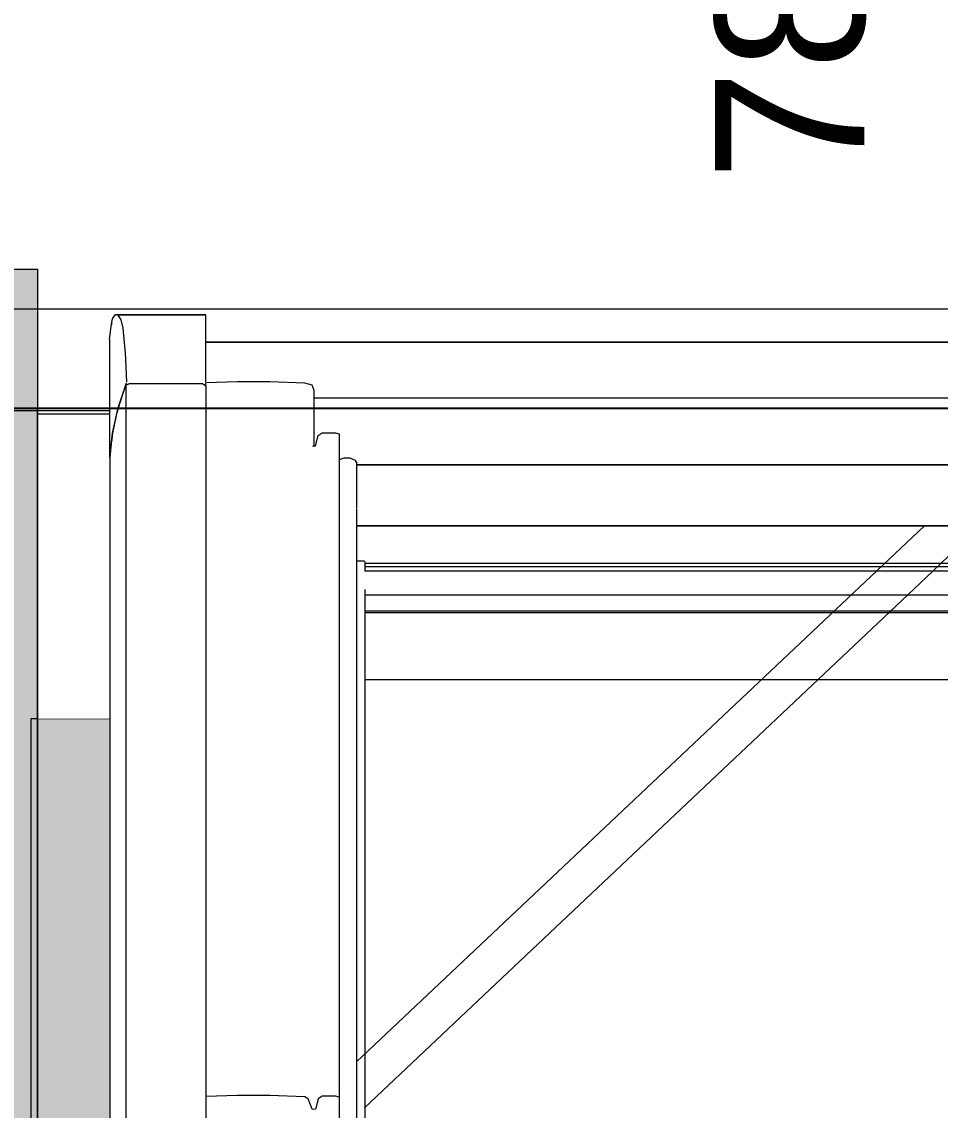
# Model space of a CAD drawing. Header units: metres. Extents: x -3 to 171, y -23 to 41.
# Drawn here: x 16.197 to 16.659, y -0.353 to 0.194 of the extents above; entities that cross this region are included whole.
import ezdxf

# ---------------------------------------------------------------- set-up
doc = ezdxf.new("R2010")
doc.units = ezdxf.units.M
doc.header["$MEASUREMENT"] = 0
doc.set_wipeout_variables(frame=1)
doc.linetypes.add('Achse', pattern=[0.004, 0.002, -0.001, 0, -0.001])
doc.linetypes.add('Wipeout_Contour', pattern=[1, 0, -1])
for name, color, linetype in [('5._2.DG PP STG1_1_000 Achsraster', 7, 'Continuous'), ('5._2.DG PP STG1_1_165 Fassadengestaltung Bänder', 7, 'Continuous'), ('5._2.DG PP STG1_1_310 Dachkonstruktion massiv', 7, 'Continuous'), ('5._2.DG PP STG1_1_325 Dachfenster', 7, 'Continuous'), ('5._2.DG PP STG1_1_330 Dachaufbau', 7, 'Continuous'), ('5._2.DG PP STG1_1_Neubau_840 Baulinien', 7, 'Continuous')]:
    doc.layers.add(name, color=color, linetype=linetype)
doc.styles.add('ERSTELLTER_STIL_2', font='')
doc.styles.get('ERSTELLTER_STIL_2').set_extended_font_data('Eurostile')
doc.linetypes.add('Grenze Grundstück', pattern='A,0,[2,415_260415_PP_VA_1_8 2 DG1.Shx,S=0.00031746,R=0,X=0,Y=0],-0.04,0', length=0.04)

msp = doc.modelspace()

# ---------------------------------------------------------------- hatches: boundary and pattern name
at = {"layer": '5._2.DG PP STG1_1_325 Dachfenster', "linetype": 'Continuous', "lineweight": 0, "true_color": 0x000000}
msp.add_hatch(color=18, dxfattribs=at).paths.add_polyline_path([(16.20185, -0.77449), (16.23922, -0.77449), (16.23922, -0.71563), (16.23922, -0.71356), (16.23922, -0.70317), (16.23925, -0.63009), (16.23925, -0.62241), (16.23925, -0.61412), (16.24055, -0.60021), (16.24115, -0.59706), (16.24135, -0.59516), (16.24135, -0.15614), (16.20185, -0.15614)])

# ---------------------------------------------------------------- linework, layer by layer
at = {"layer": '5._2.DG PP STG1_1_000 Achsraster', "color": 5, "linetype": 'Achse', "lineweight": 0, "ltscale": 1000}
msp.add_line((-1.5, 0), (21, 0), dxfattribs=at)
at = {"layer": '5._2.DG PP STG1_1_165 Fassadengestaltung Bänder', "color": 7, "linetype": 'Continuous', "lineweight": 18, "ltscale": 1000, "flags": 128}
for points in [[(16.03, 0.05), (18.51938, 0.05)], [(18.985, 0), (15.98, 0)]]:
    msp.add_lwpolyline(points, dxfattribs=at)
at = {"layer": '5._2.DG PP STG1_1_310 Dachkonstruktion massiv', "color": 7, "linetype": 'Continuous', "lineweight": 18, "ltscale": 1000, "flags": 128}
for points in [[(15.325, 0), (16.20486, 0)], [(16.20486, 0), (16.20486, -0.84556)]]:
    msp.add_lwpolyline(points, dxfattribs=at)
at = {"layer": '5._2.DG PP STG1_1_325 Dachfenster', "color": 7, "linetype": 'Continuous', "lineweight": 13, "ltscale": 1000, "true_color": 0xf4f4f4, "flags": 128}
for points in [[(16.20185, -0.15614), (16.24135, -0.15614)], [(16.20185, -0.77449), (16.20185, -0.15614)]]:
    msp.add_lwpolyline(points, dxfattribs=at)
at = {"layer": '5._2.DG PP STG1_1_330 Dachaufbau', "color": 7, "linetype": 'Continuous', "lineweight": 18, "ltscale": 1000, "flags": 128}
msp.add_lwpolyline([(15.195, 0.07), (16.205, 0.07)], dxfattribs=at)
at = {"layer": '5._2.DG PP STG1_1_Neubau_840 Baulinien', "color": 76, "linetype": 'Grenze Grundstück', "lineweight": 13, "ltscale": 1000, "true_color": 0x3f7f02, "flags": 128}
msp.add_lwpolyline([(0.06116, -22.52309), (0.05639, -12.20308), (0.00004, -0.00023), (18.98502, -0.00125), (18.95804, -11.44515), (18.90003, -19.56736), (18.88711, -22.52309)], dxfattribs=at)

# ---------------------------------------------------------------- texts
at = {"layer": '5._2.DG PP STG1_1_325 Dachfenster', "color": 7, "linetype": 'Continuous', "lineweight": 13, "insert": (16.64262, 0.11444), "char_height": 0.075, "attachment_point": 7, "rotation": 90, "style": 'ERSTELLTER_STIL_2'}
msp.add_mtext('\\A1;{\\pql;\\pt0;\\fEurostile|b0|i0|c0|p0;\\W1.000000;78*2\\fEurostile|b0|i0|c0|p0;\\W1.000000;\\A1{\\H.66x;\\S^  ;}\\fEurostile|b0|i0|c0|p0;\\W1.000000; x 98\\fEurostile|b0|i0|c0|p0;\\W1.000000;\\A1{\\H.66x;\\S^  ;}}', dxfattribs=at)

# ---------------------------------------------------------------- wipeouts: each hides what was drawn before it
at = {"color": 254, "linetype": 'Wipeout_Contour', "lineweight": 0, "ltscale": 66.697481}
msp.add_wipeout([(16.28965, 0.02858), (17.04405, 0.02858), (17.04405, 0.03311), (16.28965, 0.03311)], dxfattribs=at).dxf.layer = '5._2.DG PP STG1_1_325 Dachfenster'

# ---------------------------------------------------------------- next in the draw order: wipeouts: each hides what was drawn before it
at = {"color": 254, "linetype": 'Wipeout_Contour', "lineweight": 0, "ltscale": 80.676442}
msp.add_wipeout([(16.24115, -0.00295), (16.205, -0.00295), (16.205, -0.15614), (16.24135, -0.15614), (16.24135, -0.025)], dxfattribs=at).dxf.layer = '5._2.DG PP STG1_1_325 Dachfenster'
at = {"color": 254, "linetype": 'Wipeout_Contour', "lineweight": 0, "ltscale": 66.69766}
msp.add_wipeout([(16.36535, -0.03909), (16.96835, -0.03909), (16.96835, -0.02848), (16.36535, -0.02848)], dxfattribs=at).dxf.layer = '5._2.DG PP STG1_1_325 Dachfenster'
at = {"color": 254, "linetype": 'Wipeout_Contour', "lineweight": 0, "ltscale": 66.697799}
msp.add_wipeout([(16.36535, -0.0434), (16.36535, -0.04842), (16.96835, -0.04842), (16.96835, -0.0434)], dxfattribs=at).dxf.layer = '5._2.DG PP STG1_1_325 Dachfenster'
at = {"color": 254, "linetype": 'Wipeout_Contour', "lineweight": 0, "ltscale": 66.69789}
msp.add_wipeout([(16.36545, -0.05224), (16.36545, -0.05288), (16.96825, -0.05288), (16.96825, -0.05224)], dxfattribs=at).dxf.layer = '5._2.DG PP STG1_1_325 Dachfenster'
at = {"color": 254, "linetype": 'Wipeout_Contour', "lineweight": 0, "ltscale": 50.223831}
msp.add_wipeout([(16.36545, -0.0591), (16.96825, -0.0591), (16.36545, -0.05903)], dxfattribs=at).dxf.layer = '5._2.DG PP STG1_1_325 Dachfenster'
at = {"color": 254, "linetype": 'Wipeout_Contour', "lineweight": 0, "ltscale": 65.246018}
msp.add_wipeout([(16.28965, -0.34634), (16.28965, -0.53024), (16.30555, -0.53024), (16.30555, -0.34583)], dxfattribs=at).dxf.layer = '5._2.DG PP STG1_1_325 Dachfenster'
at = {"color": 254, "linetype": 'Wipeout_Contour', "lineweight": 0, "ltscale": 65.424142}
msp.add_wipeout([(16.34115, -0.34746), (16.34115, -0.53024), (16.34315, -0.53024), (16.34315, -0.35262)], dxfattribs=at).dxf.layer = '5._2.DG PP STG1_1_325 Dachfenster'
at = {"color": 254, "linetype": 'Wipeout_Contour', "lineweight": 0, "ltscale": 65.478208}
msp.add_wipeout([(16.35475, -0.34611), (16.35475, -0.53024), (16.35665, -0.53024), (16.35665, -0.34661)], dxfattribs=at).dxf.layer = '5._2.DG PP STG1_1_325 Dachfenster'

# ---------------------------------------------------------------- next in the draw order: linework, layer by layer
at = {"layer": '5._2.DG PP STG1_1_325 Dachfenster', "color": 7, "linetype": 'Continuous', "lineweight": 13, "ltscale": 1000, "flags": 128}
msp.add_lwpolyline([(16.205, -0.00295), (16.205, -0.15614)], dxfattribs=at)
at = {"layer": '5._2.DG PP STG1_1_330 Dachaufbau', "color": 7, "linetype": 'Continuous', "lineweight": 18, "ltscale": 1000, "flags": 128}
msp.add_lwpolyline([(16.205, 0.07), (16.205, -0.77152)], dxfattribs=at)

# ---------------------------------------------------------------- next in the draw order: wipeouts: each hides what was drawn before it
at = {"color": 254, "linetype": 'Wipeout_Contour', "lineweight": 0, "ltscale": 66.697739}
msp.add_wipeout([(16.36535, -0.03909), (16.36535, -0.0434), (16.96835, -0.0434), (16.96835, -0.03909)], dxfattribs=at).dxf.layer = '5._2.DG PP STG1_1_325 Dachfenster'
at = {"color": 254, "linetype": 'Wipeout_Contour', "lineweight": 0, "ltscale": 66.697878}
msp.add_wipeout([(16.36545, -0.05118), (16.36545, -0.05224), (16.96825, -0.05224), (16.96825, -0.05118)], dxfattribs=at).dxf.layer = '5._2.DG PP STG1_1_325 Dachfenster'
at = {"color": 254, "linetype": 'Wipeout_Contour', "lineweight": 0, "ltscale": 65.42992}
msp.add_wipeout([(16.34315, -0.35262), (16.34315, -0.53024), (16.34395, -0.53024), (16.34395, -0.35283)], dxfattribs=at).dxf.layer = '5._2.DG PP STG1_1_325 Dachfenster'

# ---------------------------------------------------------------- next in the draw order: wipeouts: each hides what was drawn before it
at = {"color": 254, "linetype": 'Wipeout_Contour', "lineweight": 0, "ltscale": 66.697949}
msp.add_wipeout([(16.36545, -0.05903), (16.96825, -0.05903), (16.96825, -0.05358), (16.36545, -0.05358)], dxfattribs=at).dxf.layer = '5._2.DG PP STG1_1_325 Dachfenster'
at = {"color": 254, "linetype": 'Wipeout_Contour', "lineweight": 0, "ltscale": 65.416475}
msp.add_wipeout([(16.33935, -0.3464), (16.33935, -0.53024), (16.34115, -0.53024), (16.34115, -0.34746)], dxfattribs=at).dxf.layer = '5._2.DG PP STG1_1_325 Dachfenster'
at = {"color": 254, "linetype": 'Wipeout_Contour', "lineweight": 0, "ltscale": 65.433114}
msp.add_wipeout([(16.34395, -0.35283), (16.34395, -0.53024), (16.34475, -0.53024), (16.34475, -0.35255)], dxfattribs=at).dxf.layer = '5._2.DG PP STG1_1_325 Dachfenster'

# ---------------------------------------------------------------- next in the draw order: wipeouts: each hides what was drawn before it
at = {"color": 254, "linetype": 'Wipeout_Contour', "lineweight": 0, "ltscale": 66.6979}
msp.add_wipeout([(16.36545, -0.05288), (16.36545, -0.05358), (16.96825, -0.05358), (16.96825, -0.05288)], dxfattribs=at).dxf.layer = '5._2.DG PP STG1_1_325 Dachfenster'
at = {"color": 254, "linetype": 'Wipeout_Contour', "lineweight": 0, "ltscale": 65.377708}
msp.add_wipeout([(16.32175, -0.34583), (16.32175, -0.53024), (16.33935, -0.53024), (16.33935, -0.3464)], dxfattribs=at).dxf.layer = '5._2.DG PP STG1_1_325 Dachfenster'
at = {"color": 254, "linetype": 'Wipeout_Contour', "lineweight": 0, "ltscale": 65.437123}
msp.add_wipeout([(16.34475, -0.35255), (16.34475, -0.53024), (16.34605, -0.53024), (16.34605, -0.34739)], dxfattribs=at).dxf.layer = '5._2.DG PP STG1_1_325 Dachfenster'

# ---------------------------------------------------------------- next in the draw order: wipeouts: each hides what was drawn before it
at = {"color": 254, "linetype": 'Wipeout_Contour', "lineweight": 0, "ltscale": 100.032269}
msp.add_wipeout([(16.36535, -0.04927), (16.36535, -0.05012), (16.36545, -0.05118), (16.96825, -0.05118), (16.96825, -0.05039), (16.96835, -0.04927)], dxfattribs=at).dxf.layer = '5._2.DG PP STG1_1_325 Dachfenster'
at = {"color": 254, "linetype": 'Wipeout_Contour', "lineweight": 0, "ltscale": 65.310163}
msp.add_wipeout([(16.32175, -0.34583), (16.30555, -0.34583), (16.30555, -0.53024), (16.32175, -0.53024)], dxfattribs=at).dxf.layer = '5._2.DG PP STG1_1_325 Dachfenster'
at = {"color": 254, "linetype": 'Wipeout_Contour', "lineweight": 0, "ltscale": 65.443837}
msp.add_wipeout([(16.34605, -0.34739), (16.34605, -0.53024), (16.34815, -0.53024), (16.34815, -0.34611)], dxfattribs=at).dxf.layer = '5._2.DG PP STG1_1_325 Dachfenster'

# ---------------------------------------------------------------- next in the draw order: wipeouts: each hides what was drawn before it
at = {"color": 254, "linetype": 'Wipeout_Contour', "lineweight": 0, "ltscale": 65.22861}
msp.add_wipeout([(16.28965, -0.01262), (16.28965, -0.34634), (16.30555, -0.34583), (16.30555, -0.01211)], dxfattribs=at).dxf.layer = '5._2.DG PP STG1_1_325 Dachfenster'
at = {"color": 254, "linetype": 'Wipeout_Contour', "lineweight": 0, "ltscale": 82.137914}
msp.add_wipeout([(16.34315, -0.0189), (16.34315, -0.35262), (16.34395, -0.35283), (16.34395, -0.01915), (16.34325, -0.01896)], dxfattribs=at).dxf.layer = '5._2.DG PP STG1_1_325 Dachfenster'
at = {"color": 254, "linetype": 'Wipeout_Contour', "lineweight": 0, "ltscale": 66.697837}
msp.add_wipeout([(16.36535, -0.04842), (16.36535, -0.04927), (16.96835, -0.04927), (16.96835, -0.04842)], dxfattribs=at).dxf.layer = '5._2.DG PP STG1_1_325 Dachfenster'
at = {"color": 254, "linetype": 'Wipeout_Contour', "lineweight": 0, "ltscale": 65.461231}
msp.add_wipeout([(16.34815, -0.53024), (16.35475, -0.53024), (16.35475, -0.34611), (16.34815, -0.34611)], dxfattribs=at).dxf.layer = '5._2.DG PP STG1_1_325 Dachfenster'

# ---------------------------------------------------------------- next in the draw order: wipeouts: each hides what was drawn before it
at = {"color": 254, "linetype": 'Wipeout_Contour', "lineweight": 0, "ltscale": 65.460619}
msp.add_wipeout([(16.35475, -0.01243), (16.35475, -0.34611), (16.35665, -0.34661), (16.35665, -0.01292)], dxfattribs=at).dxf.layer = '5._2.DG PP STG1_1_325 Dachfenster'
at = {"color": 254, "linetype": 'Wipeout_Contour', "lineweight": 0, "ltscale": 65.415835}
msp.add_wipeout([(16.34395, -0.01915), (16.34395, -0.35283), (16.34475, -0.35255), (16.34475, -0.01886)], dxfattribs=at).dxf.layer = '5._2.DG PP STG1_1_325 Dachfenster'

# ---------------------------------------------------------------- next in the draw order: wipeouts: each hides what was drawn before it
at = {"color": 254, "linetype": 'Wipeout_Contour', "lineweight": 0, "ltscale": 65.406064}
msp.add_wipeout([(16.34115, -0.01374), (16.34115, -0.34746), (16.34315, -0.35262), (16.34315, -0.0189)], dxfattribs=at).dxf.layer = '5._2.DG PP STG1_1_325 Dachfenster'

# ---------------------------------------------------------------- next in the draw order: wipeouts: each hides what was drawn before it
at = {"color": 254, "linetype": 'Wipeout_Contour', "lineweight": 0, "ltscale": 65.360328}
msp.add_wipeout([(16.32175, -0.01211), (16.32175, -0.34583), (16.33935, -0.3464), (16.33935, -0.01268)], dxfattribs=at).dxf.layer = '5._2.DG PP STG1_1_325 Dachfenster'
at = {"color": 254, "linetype": 'Wipeout_Contour', "lineweight": 0, "ltscale": 65.419075}
msp.add_wipeout([(16.34475, -0.01886), (16.34475, -0.35255), (16.34605, -0.34739), (16.34605, -0.0137)], dxfattribs=at).dxf.layer = '5._2.DG PP STG1_1_325 Dachfenster'

# ---------------------------------------------------------------- next in the draw order: linework, layer by layer
at = {"layer": '5._2.DG PP STG1_1_325 Dachfenster', "color": 7, "linetype": 'Continuous', "lineweight": 13, "ltscale": 1000, "flags": 128}
for points in [[(16.34395, -0.35283), (16.34315, -0.35262)], [(16.34475, -0.35255), (16.34395, -0.35283)]]:
    msp.add_lwpolyline(points, dxfattribs=at)

# ---------------------------------------------------------------- next in the draw order: wipeouts: each hides what was drawn before it
at = {"color": 254, "linetype": 'Wipeout_Contour', "lineweight": 0, "ltscale": 65.292857}
msp.add_wipeout([(16.30555, -0.01211), (16.30555, -0.34583), (16.32175, -0.34583), (16.32175, -0.01211)], dxfattribs=at).dxf.layer = '5._2.DG PP STG1_1_325 Dachfenster'
at = {"color": 254, "linetype": 'Wipeout_Contour', "lineweight": 0, "ltscale": 65.399044}
msp.add_wipeout([(16.33935, -0.01268), (16.33935, -0.3464), (16.34115, -0.34746), (16.34115, -0.01374)], dxfattribs=at).dxf.layer = '5._2.DG PP STG1_1_325 Dachfenster'
at = {"color": 254, "linetype": 'Wipeout_Contour', "lineweight": 0, "ltscale": 65.426415}
msp.add_wipeout([(16.34605, -0.0137), (16.34605, -0.34739), (16.34815, -0.34611), (16.34815, -0.01243)], dxfattribs=at).dxf.layer = '5._2.DG PP STG1_1_325 Dachfenster'

# ---------------------------------------------------------------- next in the draw order: linework, layer by layer
at = {"layer": '5._2.DG PP STG1_1_325 Dachfenster', "color": 7, "linetype": 'Continuous', "lineweight": 13, "ltscale": 1000, "flags": 128}
for points in [[(16.34115, -0.34746), (16.33935, -0.3464)], [(16.34315, -0.35262), (16.34115, -0.34746)]]:
    msp.add_lwpolyline(points, dxfattribs=at)

# ---------------------------------------------------------------- next in the draw order: wipeouts: each hides what was drawn before it
at = {"color": 254, "linetype": 'Wipeout_Contour', "lineweight": 0, "ltscale": 65.219936}
msp.add_wipeout([(16.28965, 0.01269), (16.28965, -0.01262), (16.30555, -0.01211), (16.30555, 0.0132)], dxfattribs=at).dxf.layer = '5._2.DG PP STG1_1_325 Dachfenster'
at = {"color": 254, "linetype": 'Wipeout_Contour', "lineweight": 0, "ltscale": 48.75386}
msp.add_wipeout([(16.34315, -0.01883), (16.34395, -0.01915), (16.34415, 0.00882)], dxfattribs=at).dxf.layer = '5._2.DG PP STG1_1_325 Dachfenster'
at = {"color": 254, "linetype": 'Wipeout_Contour', "lineweight": 0, "ltscale": 65.444041}
msp.add_wipeout([(16.34815, -0.01243), (16.34815, -0.34611), (16.35475, -0.34611), (16.35475, -0.01243)], dxfattribs=at).dxf.layer = '5._2.DG PP STG1_1_325 Dachfenster'

# ---------------------------------------------------------------- next in the draw order: linework, layer by layer
at = {"layer": '5._2.DG PP STG1_1_325 Dachfenster', "color": 7, "linetype": 'Continuous', "lineweight": 13, "ltscale": 1000, "flags": 128}
for points in [[(16.34605, -0.34739), (16.34475, -0.35255)], [(16.34815, -0.34611), (16.34605, -0.34739)]]:
    msp.add_lwpolyline(points, dxfattribs=at)

# ---------------------------------------------------------------- next in the draw order: wipeouts: each hides what was drawn before it
at = {"color": 254, "linetype": 'Wipeout_Contour', "lineweight": 0, "ltscale": 65.285306}
msp.add_wipeout([(16.30555, 0.0132), (16.30555, -0.01211), (16.32175, -0.01211), (16.32175, 0.0132)], dxfattribs=at).dxf.layer = '5._2.DG PP STG1_1_325 Dachfenster'
at = {"color": 254, "linetype": 'Wipeout_Contour', "lineweight": 0, "ltscale": 65.062307}
msp.add_wipeout([(16.34115, -0.01374), (16.34315, -0.01883), (16.34415, 0.00882), (16.34315, 0.01158)], dxfattribs=at).dxf.layer = '5._2.DG PP STG1_1_325 Dachfenster'
at = {"color": 254, "linetype": 'Wipeout_Contour', "lineweight": 0, "ltscale": 233.380392}
msp.add_wipeout([(16.97705, -0.02134), (16.35665, -0.02134), (16.35665, -0.02591), (16.35905, -0.02509), (16.36215, -0.02516), (16.36495, -0.02629), (16.36545, -0.02714), (16.36545, -0.02827), (16.96825, -0.02827), (16.96825, -0.02714), (16.96875, -0.02629), (16.97155, -0.02516), (16.97465, -0.02509), (16.97705, -0.02591)], dxfattribs=at).dxf.layer = '5._2.DG PP STG1_1_325 Dachfenster'

# ---------------------------------------------------------------- next in the draw order: wipeouts: each hides what was drawn before it
at = {"color": 254, "linetype": 'Wipeout_Contour', "lineweight": 0, "ltscale": 49.542941}
msp.add_wipeout([(16.33935, 0.01264), (16.33935, -0.01268), (16.34315, 0.01158)], dxfattribs=at).dxf.layer = '5._2.DG PP STG1_1_325 Dachfenster'
at = {"color": 254, "linetype": 'Wipeout_Contour', "lineweight": 0, "ltscale": 65.490731}
msp.add_wipeout([(16.36215, -0.02516), (16.35905, -0.02509), (16.35905, -0.53024), (16.36215, -0.53024)], dxfattribs=at).dxf.layer = '5._2.DG PP STG1_1_325 Dachfenster'
at = {"color": 254, "linetype": 'Wipeout_Contour', "lineweight": 0, "ltscale": 50.222494}
msp.add_wipeout([(16.36535, -0.02848), (16.96835, -0.02848), (16.36535, -0.02827)], dxfattribs=at).dxf.layer = '5._2.DG PP STG1_1_325 Dachfenster'

# ---------------------------------------------------------------- next in the draw order: wipeouts: each hides what was drawn before it
at = {"color": 254, "linetype": 'Wipeout_Contour', "lineweight": 0, "ltscale": 49.071384}
msp.add_wipeout([(16.33935, -0.01268), (16.34115, -0.01374), (16.34315, 0.01158)], dxfattribs=at).dxf.layer = '5._2.DG PP STG1_1_325 Dachfenster'
at = {"color": 254, "linetype": 'Wipeout_Contour', "lineweight": 0, "ltscale": 65.479642}
msp.add_wipeout([(16.35665, -0.02591), (16.35665, -0.53024), (16.35905, -0.53024), (16.35905, -0.02509)], dxfattribs=at).dxf.layer = '5._2.DG PP STG1_1_325 Dachfenster'
at = {"color": 254, "linetype": 'Wipeout_Contour', "lineweight": 0, "ltscale": 97.453215}
msp.add_wipeout([(16.36495, -0.02629), (16.36495, -0.53024), (16.36545, -0.53024), (16.36545, -0.05039), (16.36535, -0.02827), (16.36545, -0.02714)], dxfattribs=at).dxf.layer = '5._2.DG PP STG1_1_325 Dachfenster'

# ---------------------------------------------------------------- next in the draw order: linework, layer by layer
at = {"layer": '5._2.DG PP STG1_1_325 Dachfenster', "color": 7, "linetype": 'Continuous', "lineweight": 13, "ltscale": 1000, "flags": 128}
for points in [[(16.35905, -0.02509), (16.35665, -0.02591)], [(16.35665, -0.34661), (16.35475, -0.34611), (16.34815, -0.34611)]]:
    msp.add_lwpolyline(points, dxfattribs=at)

# ---------------------------------------------------------------- next in the draw order: wipeouts: each hides what was drawn before it
at = {"color": 254, "linetype": 'Wipeout_Contour', "lineweight": 0, "ltscale": 65.351563}
msp.add_wipeout([(16.32175, 0.0132), (16.32175, -0.01211), (16.33935, -0.01268), (16.33935, 0.01264)], dxfattribs=at).dxf.layer = '5._2.DG PP STG1_1_325 Dachfenster'
at = {"color": 254, "linetype": 'Wipeout_Contour', "lineweight": 0, "ltscale": 49.846017}
msp.add_wipeout([(16.98955, 0.00525), (16.34415, 0.00525), (16.98955, 0.00518)], dxfattribs=at).dxf.layer = '5._2.DG PP STG1_1_325 Dachfenster'
at = {"color": 254, "linetype": 'Wipeout_Contour', "lineweight": 0, "ltscale": 65.502499}
msp.add_wipeout([(16.36495, -0.02629), (16.36215, -0.02516), (16.36215, -0.53024), (16.36495, -0.53024)], dxfattribs=at).dxf.layer = '5._2.DG PP STG1_1_325 Dachfenster'

# ---------------------------------------------------------------- next in the draw order: linework, layer by layer
at = {"layer": '5._2.DG PP STG1_1_325 Dachfenster', "color": 7, "linetype": 'Continuous', "lineweight": 13, "ltscale": 1000, "flags": 128}
for points in [[(16.36215, -0.02516), (16.35905, -0.02509)], [(16.36495, -0.02629), (16.36215, -0.02516)], [(16.36545, -0.02714), (16.36495, -0.02629)], [(16.36545, -0.02714), (16.36545, -0.02827)], [(16.36535, -0.02827), (16.96835, -0.02827)], [(16.36535, -0.02848), (16.36535, -0.03909), (16.36535, -0.0434), (16.36535, -0.04842), (16.36535, -0.04927), (16.36535, -0.05012)]]:
    msp.add_lwpolyline(points, dxfattribs=at)

# ---------------------------------------------------------------- next in the draw order: wipeouts: each hides what was drawn before it
at = {"color": 254, "linetype": 'Wipeout_Contour', "lineweight": 0, "ltscale": 66.697453}
msp.add_wipeout([(16.34415, 0.00518), (16.34415, -0.00677), (16.98955, -0.00677), (16.98955, 0.00518)], dxfattribs=at).dxf.layer = '5._2.DG PP STG1_1_325 Dachfenster'
at = {"color": 254, "linetype": 'Wipeout_Contour', "lineweight": 0, "ltscale": 49.897743}
msp.add_wipeout([(16.36545, -0.0591), (16.36545, -0.32876), (16.65098, -0.0591)], dxfattribs=at).dxf.layer = '5._2.DG PP STG1_1_325 Dachfenster'

# ---------------------------------------------------------------- next in the draw order: wipeouts: each hides what was drawn before it
at = {"color": 254, "linetype": 'Wipeout_Contour', "lineweight": 0, "ltscale": 266.70791}
msp.add_wipeout([(16.28965, 0.02356), (16.28965, 0.01269), (16.30555, 0.0132), (16.32175, 0.0132), (16.33935, 0.01264), (16.34315, 0.01158), (16.34415, 0.00882), (16.34415, 0.00525), (16.98955, 0.00525), (16.98955, 0.00882), (16.99055, 0.01158), (16.99435, 0.01264), (17.01195, 0.0132), (17.02815, 0.0132), (17.04405, 0.01269), (17.04405, 0.02356)], dxfattribs=at).dxf.layer = '5._2.DG PP STG1_1_325 Dachfenster'
at = {"color": 254, "linetype": 'Wipeout_Contour', "lineweight": 0, "ltscale": 266.716267}
msp.add_wipeout([(16.34415, -0.00677), (16.34415, -0.01908), (16.34475, -0.01886), (16.34605, -0.0137), (16.34815, -0.01243), (16.35475, -0.01243), (16.35665, -0.01292), (16.35665, -0.02134), (16.97705, -0.02134), (16.97705, -0.01292), (16.97895, -0.01243), (16.98555, -0.01243), (16.98765, -0.0137), (16.98895, -0.01886), (16.98955, -0.01908), (16.98955, -0.00677)], dxfattribs=at).dxf.layer = '5._2.DG PP STG1_1_325 Dachfenster'
at = {"color": 254, "linetype": 'Wipeout_Contour', "lineweight": 0, "ltscale": 133.42118}
msp.add_wipeout([(16.65098, -0.0591), (16.36545, -0.32876), (16.36545, -0.3535), (16.55259, -0.53024), (16.78111, -0.53024), (16.96825, -0.3535), (16.96825, -0.32876), (16.68273, -0.0591)], dxfattribs=at).dxf.layer = '5._2.DG PP STG1_1_325 Dachfenster'

# ---------------------------------------------------------------- next in the draw order: linework, layer by layer
at = {"layer": '5._2.DG PP STG1_1_325 Dachfenster', "color": 7, "linetype": 'Continuous', "lineweight": 13, "ltscale": 1000, "flags": 128}
for points in [[(16.34415, 0.00882), (16.34315, 0.01158)], [(16.34415, -0.01908), (16.34415, 0.00882)], [(16.34415, 0.00525), (16.98955, 0.00525)], [(16.34475, -0.01886), (16.34605, -0.0137)], [(16.34605, -0.0137), (16.34815, -0.01243)], [(16.34815, -0.01243), (16.35475, -0.01243), (16.35665, -0.01292)], [(16.35665, -0.01292), (16.35665, -0.34661), (16.35665, -0.53024)], [(16.34325, -0.01896), (16.34395, -0.01915)], [(16.34395, -0.01915), (16.34475, -0.01886)], [(16.36545, -0.05039), (16.36545, -0.53024)], [(16.36545, -0.05903), (16.96825, -0.05903)], [(16.65098, -0.0591), (16.36545, -0.32876)], [(16.36545, -0.0591), (16.96825, -0.0591)], [(16.66685, -0.07098), (16.6554, -0.0818), (16.64566, -0.09099), (16.36942, -0.35188)], [(16.36545, -0.07685), (16.36935, -0.07685)], [(16.36942, -0.0818), (16.96429, -0.0818)], [(16.36955, -0.07706), (16.36955, -0.0818)], [(16.36955, -0.07791), (16.96415, -0.07791)], [(16.36955, -0.0796), (16.96415, -0.0796)], [(16.36955, -0.09127), (16.36955, -0.53024)], [(16.36955, -0.09382), (16.96415, -0.09382)], [(16.36955, -0.10195), (16.96415, -0.10195)], [(16.36955, -0.10273), (16.96415, -0.10273)], [(16.36955, -0.13646), (16.96415, -0.13646)]]:
    msp.add_lwpolyline(points, dxfattribs=at)

# ---------------------------------------------------------------- next in the draw order: wipeouts: each hides what was drawn before it
at = {"color": 254, "linetype": 'Wipeout_Contour', "lineweight": 0, "ltscale": 66.697459}
msp.add_wipeout([(16.28965, 0.02689), (16.28965, 0.02462), (17.04405, 0.02462), (17.04405, 0.02689)], dxfattribs=at).dxf.layer = '5._2.DG PP STG1_1_325 Dachfenster'
at = {"color": 254, "linetype": 'Wipeout_Contour', "lineweight": 0, "ltscale": 197.241952}
msp.add_wipeout([(16.24115, -0.02486), (16.24265, -0.01261), (16.24535, -0.00044), (16.24935, 0.01151), (16.25115, 0.01247), (16.28795, 0.01247), (16.28965, 0.01121), (16.28965, 0.01262), (16.24958, 0.01262), (16.24915, 0.01151), (16.24515, -0.00044), (16.24245, -0.01261)], dxfattribs=at).dxf.layer = '5._2.DG PP STG1_1_325 Dachfenster'

# ---------------------------------------------------------------- next in the draw order: wipeouts: each hides what was drawn before it
at = {"color": 254, "linetype": 'Wipeout_Contour', "lineweight": 0, "ltscale": 81.149114}
msp.add_wipeout([(16.24115, -0.02486), (16.24245, -0.01261), (16.24245, 0.04422), (16.24192, 0.04105), (16.24115, 0.03456)], dxfattribs=at).dxf.layer = '5._2.DG PP STG1_1_325 Dachfenster'
at = {"color": 254, "linetype": 'Wipeout_Contour', "lineweight": 0, "ltscale": 66.697467}
msp.add_wipeout([(16.28965, 0.02858), (16.28965, 0.02689), (17.04405, 0.02689), (17.04405, 0.02858)], dxfattribs=at).dxf.layer = '5._2.DG PP STG1_1_325 Dachfenster'
at = {"color": 254, "linetype": 'Wipeout_Contour', "lineweight": 0, "ltscale": 49.267644}
msp.add_wipeout([(16.24915, 0.01151), (16.24958, 0.01262), (16.24915, 0.02455)], dxfattribs=at).dxf.layer = '5._2.DG PP STG1_1_325 Dachfenster'

# ---------------------------------------------------------------- next in the draw order: wipeouts: each hides what was drawn before it
at = {"color": 254, "linetype": 'Wipeout_Contour', "lineweight": 0, "ltscale": 97.728102}
msp.add_wipeout([(16.24245, 0.04422), (16.24245, -0.01261), (16.24515, -0.00044), (16.24515, 0.04689), (16.24416, 0.04719), (16.24285, 0.04534)], dxfattribs=at).dxf.layer = '5._2.DG PP STG1_1_325 Dachfenster'
at = {"color": 254, "linetype": 'Wipeout_Contour', "lineweight": 0, "ltscale": 66.697454}
msp.add_wipeout([(16.28965, 0.02462), (16.28965, 0.02356), (17.04405, 0.02356), (17.04405, 0.02462)], dxfattribs=at).dxf.layer = '5._2.DG PP STG1_1_325 Dachfenster'

# ---------------------------------------------------------------- next in the draw order: wipeouts: each hides what was drawn before it
at = {"color": 254, "linetype": 'Wipeout_Contour', "lineweight": 0, "ltscale": 129.88035}
msp.add_wipeout([(16.24515, 0.04689), (16.24515, -0.00044), (16.24915, 0.01151), (16.24915, 0.02455), (16.24903, 0.02775), (16.24782, 0.04027), (16.24686, 0.04449), (16.24545, 0.04683)], dxfattribs=at).dxf.layer = '5._2.DG PP STG1_1_325 Dachfenster'

# ---------------------------------------------------------------- next in the draw order: wipeouts: each hides what was drawn before it
at = {"color": 254, "linetype": 'Wipeout_Contour', "lineweight": 0, "ltscale": 65.082462}
msp.add_wipeout([(16.28965, 0.04449), (16.24686, 0.04449), (16.24782, 0.04027), (16.28965, 0.04027)], dxfattribs=at).dxf.layer = '5._2.DG PP STG1_1_325 Dachfenster'
at = {"color": 254, "linetype": 'Wipeout_Contour', "lineweight": 0, "ltscale": 81.842388}
msp.add_wipeout([(16.28965, 0.02775), (16.24903, 0.02775), (16.24915, 0.02455), (16.24966, 0.01304), (16.28965, 0.01304)], dxfattribs=at).dxf.layer = '5._2.DG PP STG1_1_325 Dachfenster'
at = {"color": 254, "linetype": 'Wipeout_Contour', "lineweight": 0, "ltscale": 80.881003}
msp.add_wipeout([(16.24265, -0.01261), (16.24265, -0.5839), (16.24515, -0.57263), (16.24535, -0.57203), (16.24535, -0.00044)], dxfattribs=at).dxf.layer = '5._2.DG PP STG1_1_325 Dachfenster'

# ---------------------------------------------------------------- next in the draw order: linework, layer by layer
at = {"layer": '5._2.DG PP STG1_1_325 Dachfenster', "color": 7, "linetype": 'Continuous', "lineweight": 13, "ltscale": 1000, "flags": 128}
msp.add_lwpolyline([(16.24115, -0.00295), (16.205, -0.00295)], dxfattribs=at)

# ---------------------------------------------------------------- next in the draw order: wipeouts: each hides what was drawn before it
at = {"color": 254, "linetype": 'Wipeout_Contour', "lineweight": 0, "ltscale": 49.274932}
msp.add_wipeout([(16.24416, 0.04719), (16.24515, 0.04689), (16.28965, 0.04683)], dxfattribs=at).dxf.layer = '5._2.DG PP STG1_1_325 Dachfenster'
at = {"color": 254, "linetype": 'Wipeout_Contour', "lineweight": 0, "ltscale": 65.078142}
msp.add_wipeout([(16.28965, 0.04027), (16.24782, 0.04027), (16.24903, 0.02775), (16.28965, 0.02775)], dxfattribs=at).dxf.layer = '5._2.DG PP STG1_1_325 Dachfenster'
at = {"color": 254, "linetype": 'Wipeout_Contour', "lineweight": 0, "ltscale": 80.951739}
msp.add_wipeout([(16.24135, -0.02486), (16.24135, -0.59516), (16.24245, -0.5848), (16.24265, -0.5839), (16.24265, -0.01261)], dxfattribs=at).dxf.layer = '5._2.DG PP STG1_1_325 Dachfenster'

# ---------------------------------------------------------------- next in the draw order: linework, layer by layer
at = {"layer": '5._2.DG PP STG1_1_325 Dachfenster', "color": 7, "linetype": 'Continuous', "lineweight": 13, "ltscale": 1000, "flags": 128}
for points in [[(16.24115, 0.03456), (16.24115, -0.02486)], [(16.28965, 0.03339), (17.04405, 0.03339)], [(16.24135, -0.02486), (16.24135, -0.59516)]]:
    msp.add_lwpolyline(points, dxfattribs=at)

# ---------------------------------------------------------------- next in the draw order: wipeouts: each hides what was drawn before it
at = {"color": 254, "linetype": 'Wipeout_Contour', "lineweight": 0, "ltscale": 65.070793}
msp.add_wipeout([(16.28965, 0.04683), (16.24545, 0.04683), (16.24686, 0.04449), (16.28965, 0.04449)], dxfattribs=at).dxf.layer = '5._2.DG PP STG1_1_325 Dachfenster'
at = {"color": 254, "linetype": 'Wipeout_Contour', "lineweight": 0, "ltscale": 80.872709}
msp.add_wipeout([(16.24535, -0.00044), (16.24535, -0.57203), (16.24915, -0.56068), (16.24935, -0.56016), (16.24935, 0.01151)], dxfattribs=at).dxf.layer = '5._2.DG PP STG1_1_325 Dachfenster'

# ---------------------------------------------------------------- next in the draw order: linework, layer by layer
at = {"layer": '5._2.DG PP STG1_1_325 Dachfenster', "color": 7, "linetype": 'Continuous', "lineweight": 13, "ltscale": 1000, "flags": 128}
msp.add_lwpolyline([(16.24416, 0.04719), (16.28965, 0.04719)], dxfattribs=at)

# ---------------------------------------------------------------- next in the draw order: wipeouts: each hides what was drawn before it
at = {"color": 254, "linetype": 'Wipeout_Contour', "lineweight": 0, "ltscale": 81.695907}
msp.add_wipeout([(16.24935, 0.01151), (16.24935, -0.56016), (16.2496, -0.5595), (16.25115, -0.55942), (16.25115, 0.01247)], dxfattribs=at).dxf.layer = '5._2.DG PP STG1_1_325 Dachfenster'

# ---------------------------------------------------------------- next in the draw order: wipeouts: each hides what was drawn before it
at = {"color": 254, "linetype": 'Wipeout_Contour', "lineweight": 0, "ltscale": 65.128827}
msp.add_wipeout([(16.25115, 0.01247), (16.25115, -0.55942), (16.28795, -0.55942), (16.28795, 0.01247)], dxfattribs=at).dxf.layer = '5._2.DG PP STG1_1_325 Dachfenster'

# ---------------------------------------------------------------- next in the draw order: linework, layer by layer
at = {"layer": '5._2.DG PP STG1_1_325 Dachfenster', "color": 7, "linetype": 'Continuous', "lineweight": 13, "ltscale": 1000, "flags": 128}
for points in [[(16.24115, 0.03456), (16.24192, 0.04105), (16.24245, 0.04422), (16.24285, 0.04534), (16.24416, 0.04719), (16.24515, 0.04689), (16.24686, 0.04449), (16.24782, 0.04027), (16.24903, 0.02775), (16.24915, 0.02455), (16.24966, 0.01304)], [(16.24958, 0.01262), (16.24915, 0.01151), (16.24515, -0.00044), (16.24245, -0.01261), (16.24115, -0.02486)], [(16.24135, -0.02486), (16.24265, -0.01261), (16.24535, -0.00044), (16.24935, 0.01151)], [(16.24935, 0.01151), (16.25115, 0.01247)], [(16.24935, 0.01151), (16.24935, -0.56016)]]:
    msp.add_lwpolyline(points, dxfattribs=at)

# ---------------------------------------------------------------- next in the draw order: wipeouts: each hides what was drawn before it
at = {"color": 254, "linetype": 'Wipeout_Contour', "lineweight": 0, "ltscale": 65.205713}
msp.add_wipeout([(16.28795, 0.01247), (16.28795, -0.55942), (16.28965, -0.55942), (16.28965, 0.01121)], dxfattribs=at).dxf.layer = '5._2.DG PP STG1_1_325 Dachfenster'

# ---------------------------------------------------------------- next in the draw order: hatches: boundary and pattern name
at = {"layer": '5._2.DG PP STG1_1_330 Dachaufbau', "linetype": 'Continuous', "lineweight": 0, "true_color": 0x000000}
msp.add_hatch(color=18, dxfattribs=at).paths.add_polyline_path([(18.97886, -2.07), (18.98599, 0.07), (17.955, 0.07), (17.955, -0.77152), (16.205, -0.77152), (16.205, 0.07), (15.195, 0.07), (15.195, -0.4), (15.505, -0.4), (15.505, -0.73528), (12.655, -0.73528), (12.655, -2.07)])

# ---------------------------------------------------------------- next in the draw order: linework, layer by layer
at = {"layer": '5._2.DG PP STG1_1_325 Dachfenster', "color": 7, "linetype": 'Continuous', "lineweight": 13, "ltscale": 1000, "flags": 128}
for points in [[(16.28965, 0.01304), (16.28965, 0.02775), (16.28965, 0.04027), (16.28965, 0.04449), (16.28965, 0.04683)], [(16.25115, 0.01247), (16.28795, 0.01247)], [(16.28795, 0.01247), (16.28965, 0.01121)], [(16.34315, 0.01158), (16.33935, 0.01264), (16.32175, 0.0132), (16.30555, 0.0132), (16.28965, 0.01269)], [(16.28965, 0.01121), (16.28965, 0.01262)], [(16.28965, 0.01121), (16.28965, -0.55942)], [(16.33935, -0.3464), (16.32175, -0.34583), (16.30555, -0.34583), (16.28965, -0.34634)]]:
    msp.add_lwpolyline(points, dxfattribs=at)
at = {"layer": '5._2.DG PP STG1_1_Neubau_840 Baulinien', "color": 1, "linetype": 'Continuous', "lineweight": 25, "ltscale": 1000, "true_color": 0xfb0106, "flags": 128}
msp.add_lwpolyline([(-3.0225, 0.01713), (0, 0), (18.98503, 0), (22.9775, -0.00335)], dxfattribs=at)

doc.saveas('drawing.dxf')
